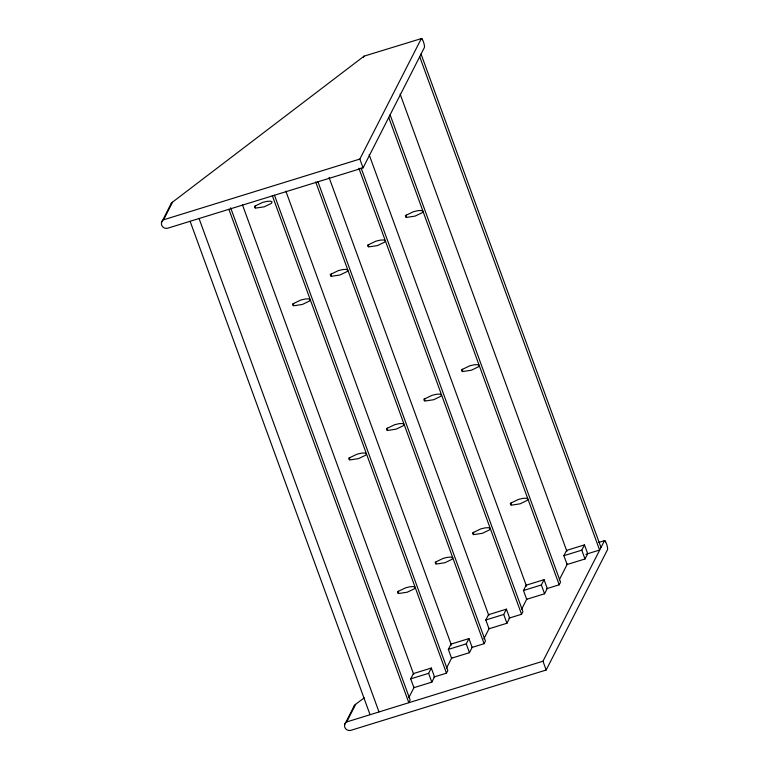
<?xml version="1.0" encoding="UTF-8"?>
<svg xmlns="http://www.w3.org/2000/svg" width="769" height="769" viewBox="0 0 769 769"><rect width="100%" height="100%" fill="white"/><g stroke="black" fill="none" stroke-linecap="round" stroke-linejoin="round"><path stroke-width="1.15" d="M353.471 707.961A4.797 4.287 44 0 1 353.519 707.393L353.605 706.942A4.354 3.893 44 0 1 355.201 704.615L364.227 697.839M421.095 38.863L421.277 38.537A4.864 1.077 72.8 0 1 422.344 39.459L422.566 39.844A4.864 1.077 72.8 0 1 423.431 41.834A4.806 1.057 72.8 0 1 424.363 47.563L363.064 167.882L167.738 228.201A4.806 4.566 27 0 1 161.442 222.875L161.519 222.385A4.287 4.076 27 0 1 163.191 219.924L359.844 159.068L421.402 38.45A4.287 0.952 72.8 0 1 422.383 39.517L422.469 39.69M604.213 541.011L604.396 540.684A4.864 1.077 72.8 0 1 605.463 541.597L605.684 541.982A4.864 1.077 72.8 0 1 606.558 543.971A4.806 1.057 72.8 0 1 607.491 549.7L546.182 670.02L350.856 730.339A4.806 4.566 27 0 1 344.56 725.023L344.647 724.523A4.287 4.076 27 0 1 346.31 722.062L542.972 661.215L604.521 540.588A4.287 0.952 72.8 0 1 605.501 541.655L605.587 541.828M363.295 57.319L363.862 56.214L421.162 38.642M161.49 222.616L170.478 204.794A4.354 3.893 44 0 1 172.083 202.468L364.093 56.156M163.653 219.665L172.535 202.237M344.608 724.754L353.577 707.163M346.771 721.803L355.653 704.375M410.704 678.864L413.405 673.577L431.303 668.05L434.514 676.855L431.822 682.141L413.924 687.678L410.704 678.864L428.612 673.336L431.303 668.05M408.791 697.752L414.174 687.169M448.346 649.392L451.047 644.105L468.946 638.578L472.156 647.383L469.465 652.67L451.566 658.197L448.346 649.392L466.254 643.864L468.946 638.578M446.433 668.28L451.816 657.697M433.831 677.066L446.453 673.173L447.798 670.53L274.456 195.22M485.816 619.977L488.507 614.691L506.406 609.154L509.616 617.968L506.925 623.255L489.026 628.782L485.816 619.977L503.714 614.45L506.406 609.154M483.893 638.856L489.276 628.283M471.474 647.594L484.095 643.701L485.441 641.058L317.857 181.513M523.458 590.505L526.15 585.209L544.048 579.682L547.259 588.496L544.567 593.783L526.669 599.311L523.458 590.505L541.357 584.969L544.048 579.682M521.536 609.384L526.919 598.811M508.934 618.18L521.555 614.277L522.901 611.634L361.065 167.863M563.888 555.689L566.59 550.402L584.488 544.875L587.699 553.69L585.007 558.976L567.109 564.504L563.888 555.689L581.797 550.162L584.488 544.875M559.265 579.884L567.349 564.013M546.576 588.708L559.198 584.805L560.543 582.162L390.085 114.735M604.29 540.78L598.686 542.405M585.843 554.295L599.609 550.046L419.701 56.714M421.047 54.07L600.954 547.403M581.797 550.162L585.007 558.976M400.14 94.087L566.907 551.373M388.729 117.388L559.198 584.805M541.357 584.969L544.567 593.783M369.168 154.752L526.486 586.141M359.844 159.068L363.064 167.882M542.972 661.215L546.182 670.02M358.892 168.257L521.555 614.277M503.714 614.45L506.925 623.255M329.065 177.466L488.844 615.613M315.684 181.907L484.095 643.701M466.254 643.864L469.465 652.67M285.847 191.116L451.384 645.028M272.293 195.605L446.453 673.173M428.612 673.336L431.822 682.141M242.456 204.823L413.741 674.5M230.652 207.793L410.156 700.001L408.81 702.645L228.902 209.312M199.065 218.531L378.973 711.863M190.116 221.289L370.024 714.622M398.371 593.649A2.403 1.105 76.5 0 1 397.573 591.448M349.655 460.064A2.403 1.105 76.5 0 1 348.857 457.863M293.441 305.918A2.403 1.105 76.5 0 1 292.643 303.717M255.337 208.255A2.403 1.105 76.5 0 1 254.539 206.054M436.013 564.177A2.403 1.105 76.5 0 1 435.216 561.976M387.297 430.592A2.403 1.105 76.5 0 1 386.49 428.391M331.083 276.446A2.403 1.105 76.5 0 1 330.286 274.245M473.473 534.763A2.403 1.105 76.5 0 1 472.675 532.561M424.757 401.168A2.403 1.105 76.5 0 1 423.959 398.967M368.543 247.032A2.403 1.105 76.5 0 1 367.745 244.821M511.116 505.291A2.403 1.105 76.5 0 1 510.318 503.08M462.4 371.696A2.403 1.105 76.5 0 1 461.602 369.495M406.186 217.55A2.403 1.105 76.5 0 1 405.388 215.349M255.568 205.804L254.818 207.265L256.375 208.005L264.267 206.803L271.351 203.381L272.101 201.93L270.544 201.18L267.083 201.353L262.662 202.391L255.568 205.804M293.671 303.467L292.922 304.928L294.479 305.668L302.371 304.457L309.455 301.044L310.205 299.583L308.648 298.843L305.187 299.016L300.766 300.054L293.671 303.467M331.314 273.995L330.564 275.456L332.121 276.196L340.013 274.985L347.098 271.572L347.848 270.111L346.29 269.371L342.83 269.544L338.398 270.582L331.314 273.995M368.784 244.58L368.024 246.032L369.581 246.782L377.473 245.571L384.558 242.158L385.317 240.697L383.75 239.957L380.299 240.12L375.868 241.168L368.784 244.58M406.426 215.099L405.667 216.56L407.224 217.31L415.116 216.099L422.2 212.686L422.96 211.225L421.393 210.475L417.932 210.648L413.511 211.686L406.426 215.099M349.885 457.613L349.136 459.074L350.693 459.814L358.585 458.603L365.669 455.19L366.419 453.729L364.862 452.989L361.401 453.162L356.97 454.2L349.885 457.613M387.528 428.141L386.778 429.602L388.335 430.342L396.227 429.131L403.312 425.718L404.061 424.257L402.504 423.517L399.044 423.681L394.612 424.728L387.528 428.141M424.997 398.717L424.238 400.178L425.795 400.928L433.687 399.717L440.772 396.295L441.531 394.843L439.964 394.093L436.504 394.266L432.082 395.304L424.997 398.717M462.63 369.245L461.881 370.706L463.438 371.446L471.33 370.235L478.414 366.823L479.164 365.371L477.607 364.621L474.146 364.794L469.724 365.833L462.63 369.245M398.602 591.198L397.852 592.659L399.409 593.399L407.301 592.188L414.385 588.775L415.135 587.314L413.578 586.574L410.117 586.747L405.696 587.785L398.602 591.198M436.244 561.726L435.494 563.187L437.052 563.927L444.943 562.716L452.028 559.303L452.778 557.842L451.22 557.102L447.76 557.275L443.338 558.313L436.244 561.726M473.714 532.311L472.954 533.773L474.511 534.513L482.403 533.302L489.488 529.889L490.247 528.428L488.68 527.688L485.229 527.851L480.798 528.899L473.714 532.311M511.356 502.839L510.597 504.291L512.154 505.041L520.046 503.83L527.13 500.417L527.89 498.956L526.323 498.216L522.872 498.379L518.441 499.427L511.356 502.839"/></g></svg>
